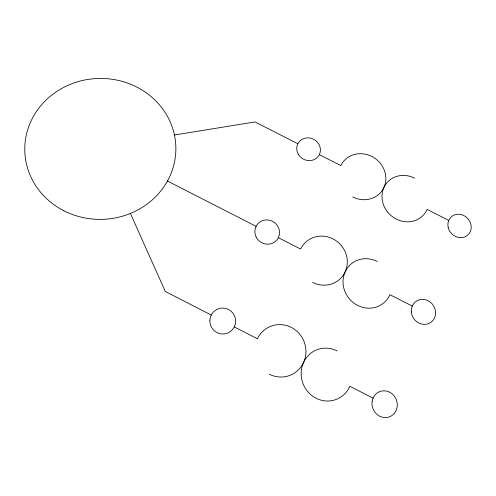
<?xml version="1.0" encoding="UTF-8"?>
<svg xmlns="http://www.w3.org/2000/svg" width="496" height="496" viewBox="0 0 496 496"><rect width="100%" height="100%" fill="white"/><g stroke="black" fill="none" stroke-linecap="round" stroke-linejoin="round"><path stroke-width="0.74" d="M174.276 135.03L254.95 121.935L297.848 143.735M319.331 154.653L340.839 165.583A24.23 22.314 36.9 0 1 371.957 156.519A24.23 22.314 36.9 0 1 383.811 187.717A24.378 22.252 41.8 0 0 396.397 219.158A24.378 22.252 41.8 0 0 427.106 209.424L448.731 220.41M167.431 181.028L256.103 226.331M278.337 237.683L300.595 249.054A25.172 23.882 45.1 0 1 333.163 238.973A25.172 23.882 45.1 0 1 345.055 272.099A25.383 23.758 51 0 0 357.734 305.474A25.383 23.758 51 0 0 389.868 294.661L412.257 306.094M211.253 315.065L165.273 291.443L130.361 213.28M234.286 326.895L257.35 338.743A26.356 25.451 67.2 0 1 291.499 327.521A26.356 25.451 67.2 0 1 303.409 362.774A26.648 25.259 67.9 0 0 316.163 398.294A26.648 25.259 67.9 0 0 349.86 386.26L373.054 398.176M352.755 196.949A24.23 22.314 36.9 0 0 383.811 187.717A24.378 22.252 41.8 0 1 414.594 178.157M312.554 282.367A25.172 23.882 45.1 0 0 345.055 272.099A25.383 23.758 51 0 1 377.264 261.473M269.328 374.201A26.356 25.451 67.2 0 0 303.409 362.774A26.648 25.259 67.9 0 1 337.181 350.951M209.889 320.187A13.001 12.846 62.1 0 0 228.551 332.667A13.001 12.846 62.1 0 0 229.797 310.26A13.001 12.846 62.1 0 0 209.889 320.187M298.437 154.498A12.053 11.172 29.3 0 0 318.953 155.353A12.053 11.172 29.3 0 0 308.314 137.857A12.053 11.172 29.3 0 0 298.437 154.498M63.866 210.757A75.553 70.469 -1.5 0 0 175.851 147.225A75.553 70.469 -1.5 0 0 61.237 88.728A75.553 70.469 -1.5 0 0 63.866 210.757M256.141 237.026A12.487 11.985 33.1 0 0 277.469 239.159A12.487 11.985 33.1 0 0 267.983 219.982A12.487 11.985 33.1 0 0 256.141 237.026M448.204 227.534A12.301 11.067 46.5 0 0 467.604 235.24A12.301 11.067 46.5 0 0 462.799 215.097A12.301 11.067 46.5 0 0 448.204 227.534M411.339 311.922A12.84 11.792 55.3 0 0 430.373 322.679A12.84 11.792 55.3 0 0 428.6 301.004A12.84 11.792 55.3 0 0 411.339 311.922M372.118 401.574A13.51 12.512 68 0 0 389.329 416.869A13.51 12.512 68 0 0 392.479 394.146A13.51 12.512 68 0 0 372.118 401.574"/></g></svg>
